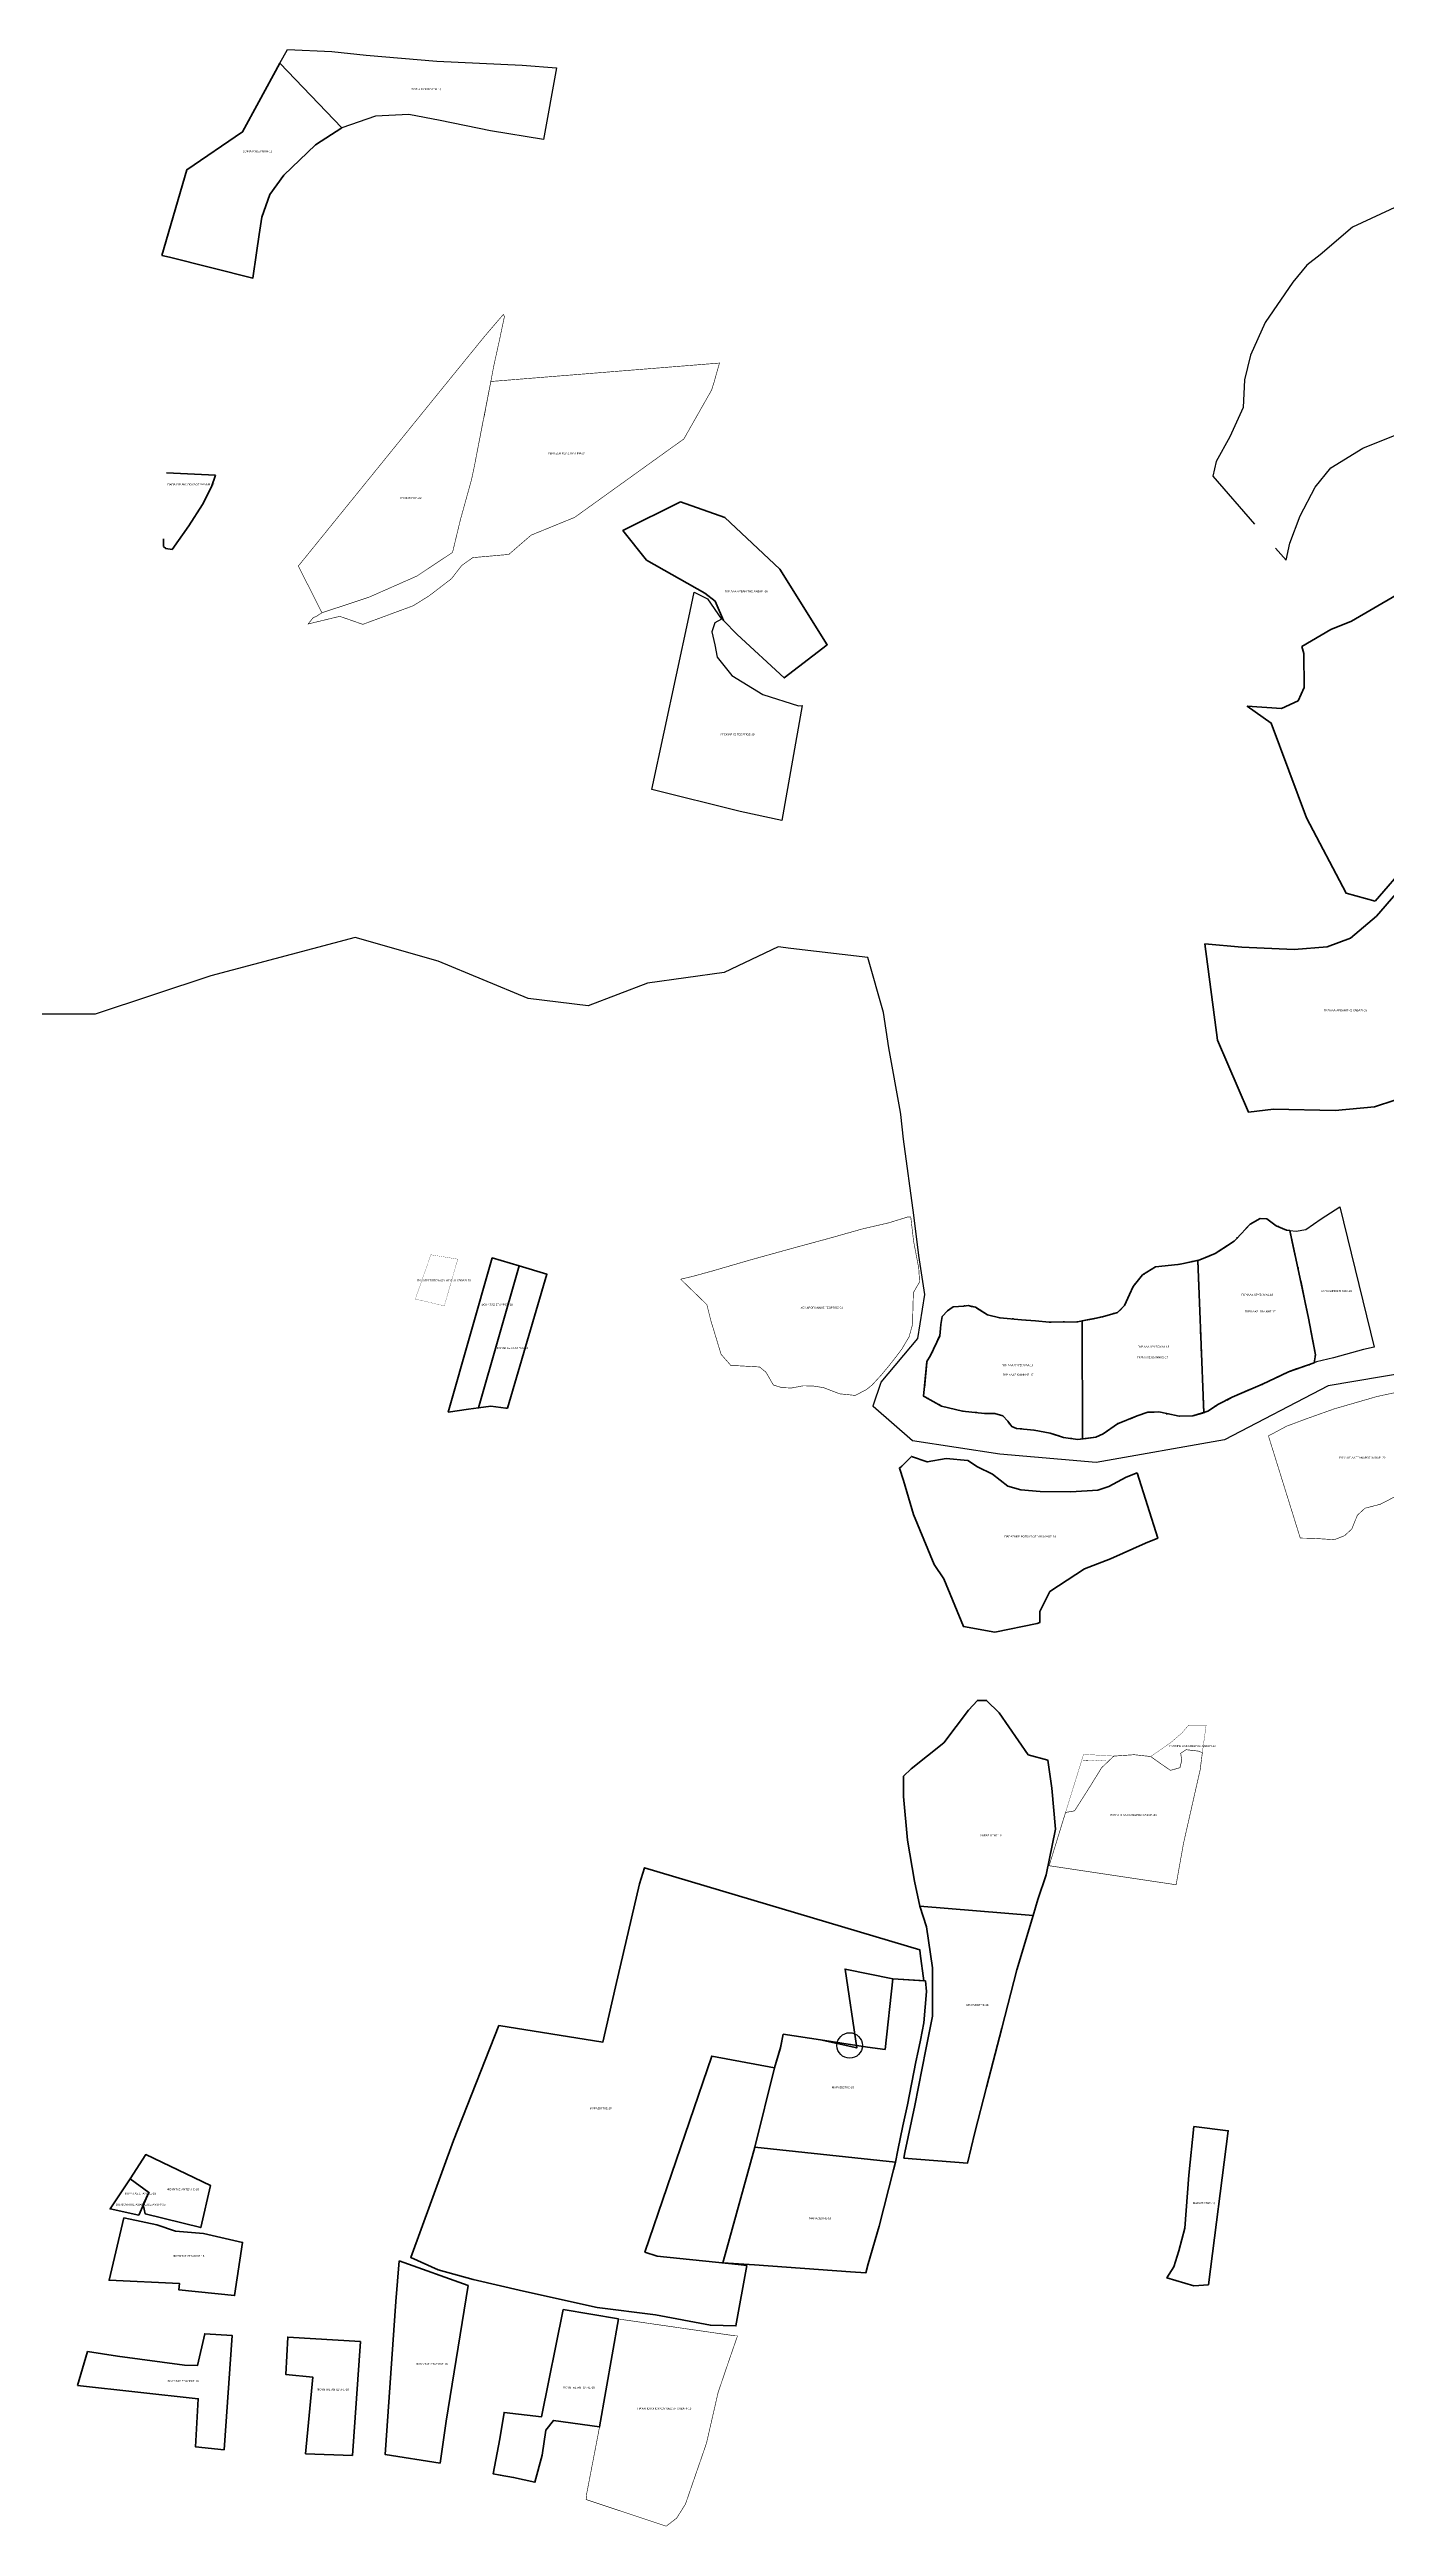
# Model space of a CAD drawing. Header units: metres. Extents: x 245125 to 394351, y 270578 to 4233311.
# Drawn here: x 268509 to 269177, y 4189869 to 4191105 of the extents above; entities that cross this region are included whole.
import ezdxf
from ezdxf.lldxf.tags import DXFTag

# ---------------------------------------------------------------- set-up
doc = ezdxf.new("R2010")
doc.units = ezdxf.units.M
for name, pattern in [('DASHDOT', [25.4, 12.7, -6.35, 0, -6.35]), ('DASHED2', [9.525, 6.35, -3.175]), ('Deck 03$0${ Cable   Tele }', [0]), ('t-orio', [0.79, 0.5, -0.12, 0.05, -0.12])]:
    doc.linetypes.add(name, pattern=pattern)
for name, color, linetype in [('ASTOTA', 7, 'Continuous'), ('t-orio', 7, 't-orio'), ('topo2013', 66, 'Continuous'), ('topo2016', 36, 'Continuous'), ('topo2017', 2, 'Continuous'), ('topo2018', 5, 'Continuous'), ('topo2019', 6, 'Continuous'), ('topo2021', 4, 'Continuous'), ('topo2022', 30, 'Continuous'), ('topo2024', 160, 'Continuous')]:
    doc.layers.add(name, color=color, linetype=linetype)
doc.styles.get("Standard").update_dxf_attribs({"font": 'arial.ttf'})
tags = doc.linetypes.add('DASHDOT2', pattern=[0.5, 0.25, -0.125, 0, -0.125]).pattern_tags.tags
tags[10:11] = [DXFTag(74, 4), DXFTag(75, 0), DXFTag(340, '0'), DXFTag(46, 1.0), DXFTag(50, 0.0), DXFTag(44, 0.0), DXFTag(45, 0.0)]
tags[8:9] = [DXFTag(74, 4), DXFTag(75, 0), DXFTag(340, '0'), DXFTag(46, 1.0), DXFTag(50, 0.0), DXFTag(44, 0.0), DXFTag(45, 0.0)]
tags[6:7] = [DXFTag(74, 4), DXFTag(75, 0), DXFTag(340, '0'), DXFTag(46, 1.0), DXFTag(50, 0.0), DXFTag(44, 0.0), DXFTag(45, 0.0)]
tags[4:5] = [DXFTag(74, 4), DXFTag(75, 0), DXFTag(340, '0'), DXFTag(46, 1.0), DXFTag(50, 0.0), DXFTag(44, 0.0), DXFTag(45, 0.0)]
tags = doc.linetypes.add('HIDDEN', pattern=[0.375, 0.25, -0.125]).pattern_tags.tags
tags[6:7] = [DXFTag(74, 4), DXFTag(75, 0), DXFTag(340, '0'), DXFTag(46, 1.0), DXFTag(50, 0.0), DXFTag(44, 0.0), DXFTag(45, 0.0)]
tags[4:5] = [DXFTag(74, 4), DXFTag(75, 0), DXFTag(340, '0'), DXFTag(46, 1.0), DXFTag(50, 0.0), DXFTag(44, 0.0), DXFTag(45, 0.0)]

msp = doc.modelspace()

# ---------------------------------------------------------------- linework, layer by layer
at = {"color": 66}
for p, q in [((268605.4, 4191064.1), (268613.5, 4191079.1)), ((268577.7, 4191045.1), (268605.4, 4191064.1)), ((268619.1, 4191032.8), (268615.1, 4191021.5))]:
    msp.add_line(p, q, dxfattribs=at)
at = {"color": 5, "linetype": 'Deck 03$0${ Cable   Tele }', "lineweight": 40, "flags": 128}
msp.add_lwpolyline([(268954, 4190466.9), (268954.2, 4190468.9), (268954.8, 4190472.9), (268957.5, 4190475.7), (268960.3, 4190477.7), (268965.6, 4190478.1), (268967.9, 4190478.3), (268971.4, 4190477.5), (268977.5, 4190473.8), (268983.5, 4190472.2), (268994.4, 4190471.3), (269001.4, 4190470.7), (269008.2, 4190470.1), (269022.5, 4190470.2), (269024.7, 4190470.7), (269030.4, 4190471.8), (269034.9, 4190472.8), (269042.3, 4190474.8), (269045.8, 4190478.3), (269048.3, 4190483.8), (269050.1, 4190487.8), (269054.9, 4190493.6), (269061.3, 4190497.6), (269072.5, 4190498.8), (269074.4, 4190499.2), (269083.5, 4190501.2), (269091.1, 4190504.3), (269100.6, 4190510.5), (269101.7, 4190511.7), (269108.5, 4190519), (269113.5, 4190521.8), (269116.9, 4190521.7), (269121.5, 4190518.2), (269126.7, 4190516), (269128.4, 4190515.8), (269128.6, 4190514.9), (269133.6, 4190491.7), (269137.7, 4190472), (269141.2, 4190453.8), (269140.6, 4190449.8), (269127.8, 4190445.3), (269114.7, 4190439.1), (269099.6, 4190432.6), (269092.7, 4190429.1), (269087.5, 4190425.6), (269080, 4190423.3), (269073.1, 4190423.2), (269066.9, 4190424.4), (269063, 4190425.3), (269057.5, 4190425.1), (269052.2, 4190423.3), (269042.4, 4190419.3), (269035.2, 4190414.4), (269031.5, 4190412.6), (269022.5, 4190411.5), (269015.4, 4190412.5), (269008.7, 4190414.7), (269000.8, 4190416.1), (268991.9, 4190417), (268989.5, 4190418), (268987.5, 4190420.7), (268985.1, 4190423.3), (268981.1, 4190424.4), (268976, 4190424.4), (268964.9, 4190425.7), (268954.5, 4190428.1), (268946.2, 4190432.8), (268945.5, 4190433.1), (268947.2, 4190450.4), (268949, 4190453.4), (268953.6, 4190463.3)], close=True, dxfattribs=at)
at = {"color": 5, "linetype": 'Deck 03$0${ Cable   Tele }', "lineweight": 40, "ltscale": 5, "flags": 128}
for points in [[(269082.4, 4190500.9), (269083.5, 4190501.2), (269091.1, 4190504.3), (269100.6, 4190510.5), (269101.7, 4190511.7), (269108.5, 4190519), (269113.5, 4190521.8), (269116.9, 4190521.7), (269121.5, 4190518.2), (269126.7, 4190516), (269128.4, 4190515.8), (269133.6, 4190491.7), (269137.7, 4190472), (269141.2, 4190453.8), (269140.6, 4190449.8), (269127.8, 4190445.3), (269114.7, 4190439.1), (269099.6, 4190432.6), (269092.7, 4190429.1), (269087.5, 4190425.6), (269085.4, 4190424.9)], [(269024.8, 4190411.8), (269031.5, 4190412.6), (269035.2, 4190414.4), (269042.4, 4190419.3), (269052.2, 4190423.3), (269057.5, 4190425.1), (269063, 4190425.3), (269066.9, 4190424.4), (269073.1, 4190423.2), (269080, 4190423.3), (269085.4, 4190424.9), (269085.4, 4190424.9), (269082.4, 4190500.9), (269074.4, 4190499.2), (269072.5, 4190498.8), (269061.3, 4190497.6), (269054.9, 4190493.6), (269050.1, 4190487.8), (269048.3, 4190483.8), (269045.8, 4190478.3), (269042.3, 4190474.8), (269034.9, 4190472.8), (269024.7, 4190470.7)]]:
    msp.add_lwpolyline(points, close=True, dxfattribs=at)
at = {"color": 2, "linetype": 'DASHDOT', "lineweight": 40, "ltscale": 5, "flags": 128}
msp.add_lwpolyline([(269024.8, 4190411.8), (269031.5, 4190412.6), (269035.2, 4190414.4), (269042.4, 4190419.3), (269052.2, 4190423.3), (269057.5, 4190425.1), (269063, 4190425.3), (269066.9, 4190424.4), (269073.1, 4190423.2), (269080, 4190423.3), (269085.4, 4190424.9), (269085.4, 4190424.9), (269082.4, 4190500.9), (269074.4, 4190499.2), (269072.5, 4190498.8), (269061.3, 4190497.6), (269054.9, 4190493.6), (269050.1, 4190487.8), (269048.3, 4190483.8), (269045.8, 4190478.3), (269042.3, 4190474.8), (269034.9, 4190472.8), (269024.7, 4190470.7)], close=True, dxfattribs=at)
at = {"color": 1, "linetype": 'Deck 03$0${ Cable   Tele }', "lineweight": 40, "ltscale": 5, "flags": 128}
msp.add_lwpolyline([(268965.6, 4190478.1), (268967.9, 4190478.3), (268969.4, 4190477.9), (268971.4, 4190477.5), (268977.5, 4190473.8), (268983.5, 4190472.2), (268994.4, 4190471.3), (269001.4, 4190470.7), (269008.2, 4190470.1), (269022.5, 4190470.2), (269024.7, 4190470.7), (269024.8, 4190411.8), (269022.5, 4190411.5), (269015.4, 4190412.5), (269008.7, 4190414.7), (269000.8, 4190416.1), (268991.9, 4190417), (268989.5, 4190418), (268987.5, 4190420.7), (268985.1, 4190423.3), (268981.1, 4190424.4), (268976, 4190424.4), (268964.9, 4190425.7), (268954.5, 4190428.1), (268946.2, 4190432.8), (268945.5, 4190433.1), (268947.2, 4190450.4), (268949, 4190453.4), (268953.6, 4190463.3), (268954, 4190466.9), (268954.2, 4190468.9), (268954.8, 4190472.9), (268957.5, 4190475.7), (268960.3, 4190477.7)], close=True, dxfattribs=at)
at = {"color": 5, "linetype": 'DASHDOT2', "lineweight": 60, "ltscale": 0.3}
msp.add_lwpolyline([(268553.6, 4190024.4), (268539.3, 4190027.5), (268549.4, 4190042.5), (268558.7, 4190035.8)], close=True, dxfattribs=at)
at = {"color": 221, "linetype": 'DASHDOT2', "lineweight": 60, "ltscale": 0.3}
msp.add_lwpolyline([(268553.6, 4190024.4), (268539.3, 4190027.5), (268549.4, 4190042.5), (268558.7, 4190035.8)], close=True, dxfattribs=at)
at = {"layer": 'ASTOTA', "color": 253, "linetype": 'HIDDEN', "ltscale": 300}
msp.add_lwpolyline([(269187.9, 4190445.1), (269147.6, 4190438.3), (269095.8, 4190411.4), (269031.6, 4190400.1), (268983.5, 4190404.2), (268940, 4190410.9), (268920.3, 4190428), (268920.3, 4190428.3), (268924.3, 4190440.1), (268942.6, 4190461.9), (268946.1, 4190483.9), (268943.2, 4190503.4), (268940.7, 4190523.5), (268935.5, 4190561.4), (268934.1, 4190573.7), (268934, 4190574.8), (268928.1, 4190606.9), (268925.5, 4190624.6), (268917.7, 4190652.1), (268879.3, 4190656.6), (268872.9, 4190657.4), (268846, 4190644.5), (268807.7, 4190639.3), (268778.1, 4190627.9), (268748, 4190631.6), (268703.1, 4190650.2), (268661.7, 4190662.1), (268589.6, 4190642.9), (268531.8, 4190623.8), (268486, 4190623.8)], dxfattribs=at)
msp.add_lwpolyline([(269187.9, 4190445.1), (269147.6, 4190438.3), (269095.8, 4190411.4), (269031.6, 4190400.1), (268983.5, 4190404.2), (268940, 4190410.9), (268920.3, 4190428), (268920.3, 4190428.3), (268924.3, 4190440.1), (268942.6, 4190461.9), (268946.1, 4190483.9), (268943.2, 4190503.4), (268940.7, 4190523.5), (268935.5, 4190561.4), (268934.1, 4190573.7), (268934, 4190574.8), (268928.1, 4190606.9), (268925.5, 4190624.6), (268917.7, 4190652.1), (268879.3, 4190656.6), (268872.9, 4190657.4), (268846, 4190644.5), (268807.7, 4190639.3), (268778.1, 4190627.9), (268748, 4190631.6), (268703.1, 4190650.2), (268661.7, 4190662.1), (268589.6, 4190642.9), (268531.8, 4190623.8), (268486, 4190623.8)], dxfattribs=at)
at = {"layer": 'topo2013', "color": 66}
for p, q in [((268613.5, 4191079.1), (268624.1, 4191098.4)), ((268624.1, 4191098.4), (268627.9, 4191105.2)), ((268627.9, 4191105.2), (268650, 4191104.2)), ((268650, 4191104.2), (268667.1, 4191102.3)), ((268667.1, 4191102.3), (268702.5, 4191099.4)), ((268702.5, 4191099.4), (268745, 4191097.4)), ((268745, 4191097.4), (268762.2, 4191096.1)), ((268762.2, 4191096.1), (268755.8, 4191060.2)), ((268671.8, 4191071.9), (268655.1, 4191066.1)), ((268688.4, 4191072.8), (268671.8, 4191071.9)), ((268704.1, 4191069.7), (268688.4, 4191072.8)), ((268655.1, 4191066.1), (268641.8, 4191057.6)), ((268729.3, 4191064.6), (268704.1, 4191069.7)), ((268755.8, 4191060.2), (268729.3, 4191064.6)), ((268641.8, 4191057.6), (268626, 4191042.4)), ((268626, 4191042.4), (268619.1, 4191032.8))]:
    msp.add_line(p, q, dxfattribs=at)
at = {"layer": 'topo2013', "color": 66, "linetype": 'HIDDEN', "lineweight": 40, "ltscale": 6}
msp.add_lwpolyline([(268565.1, 4191002.4), (268577.7, 4191045.1), (268605.4, 4191064.1), (268613.5, 4191079.1), (268624.1, 4191098.4), (268655.1, 4191066.1), (268641.8, 4191057.6), (268626, 4191042.4), (268619.1, 4191032.8), (268615.1, 4191021.5), (268613.8, 4191012.9), (268612.4, 4191003.7), (268610.6, 4190991.1), (268569, 4191001.5), (268565.1, 4191002.4)], dxfattribs=at)
at = {"layer": 'topo2016', "color": 36, "linetype": 'DASHDOT2', "lineweight": 60, "ltscale": 0.3, "flags": 128}
for points in [[(269171, 4190680.1), (269156.5, 4190684.2), (269136.7, 4190721.8), (269119, 4190769), (269107.1, 4190777.4), (269124.3, 4190776.3), (269132.5, 4190780.1), (269135.5, 4190786.8), (269135.3, 4190803.7), (269134.4, 4190807.3), (269148.9, 4190815.7), (269159.2, 4190819.9), (269181.4, 4190832.8), (269187.7, 4190836.9), (269198.1, 4190866.3), (269216.5, 4190883.3), (269221.9, 4190874.4), (269221.9, 4190864), (269225.3, 4190860.6), (269230.8, 4190860.6), (269241.7, 4190867.5), (269250.2, 4190874.2), (269249.2, 4190875.3), (269266.4, 4190885.4), (269271.1, 4190890.6), (269271.1, 4190892), (269277.3, 4190896.4), (269280.1, 4190898.8), (269286.6, 4190915), (269316.8, 4190926.6), (269324.4, 4190930.3), (269326.9, 4190930.8), (269328.7, 4190932.5), (269335.8, 4190935.9), (269357.6, 4190942.1), (269365.1, 4190943.9), (269387.5, 4190948.5), (269415.4, 4190953.4), (269435.8, 4190953.8), (269416.6, 4190928.9), (269383.1, 4190893.2), (269364.9, 4190867.9), (269352.3, 4190848.5), (269344.1, 4190832.8), (269330.5, 4190814), (269322.6, 4190804.9), (269316.7, 4190800.9), (269298.8, 4190792), (269271.5, 4190777), (269250.6, 4190762.8), (269238.1, 4190753.1), (269223.2, 4190738.1), (269216.9, 4190729), (269212.7, 4190725), (269202, 4190714.4), (269191.9, 4190704.8), (269187.1, 4190698.8), (269171, 4190680.1)], [(269086, 4190658.8), (269104.4, 4190657.2), (269130.6, 4190656), (269147.1, 4190657.3), (269158.6, 4190661.7), (269171.7, 4190672.7), (269191, 4190695), (269194.9, 4190699.3), (269207, 4190709.5), (269215, 4190717.2), (269211.4, 4190681), (269202.7, 4190641.5), (269197.9, 4190623.2), (269196.3, 4190604.9), (269196, 4190605), (269192.7, 4190603.4), (269191.5, 4190600.9), (269192.8, 4190596.8), (269193.5, 4190593.7), (269190.9, 4190584.1), (269170.7, 4190577.5), (269151.1, 4190575.7), (269120.2, 4190576.3), (269107.7, 4190574.9), (269092.3, 4190610.8), (269086, 4190658.8)]]:
    msp.add_lwpolyline(points, close=True, dxfattribs=at)
msp.add_lwpolyline([(268824.2, 4190879.5), (268795.4, 4190865.1), (268807.2, 4190850.4), (268836.3, 4190833.8), (268841.5, 4190829.8), (268845.6, 4190820.2), (268852.5, 4190813.3), (268875.9, 4190791.6), (268897.4, 4190808.1), (268873.7, 4190845.9), (268846.2, 4190871.6), (268824.2, 4190879.5)], dxfattribs=at)
at = {"layer": 'topo2017', "color": 2, "linetype": 'DASHDOT', "lineweight": 40, "ltscale": 6, "flags": 128}
msp.add_lwpolyline([(268567.4, 4190894), (268591.9, 4190892.7), (268589.9, 4190886.9), (268585.5, 4190878.1), (268578.6, 4190867.4), (268570.3, 4190855.7), (268567.1, 4190856.1), (268566, 4190857.1), (268565.9, 4190859.3), (268566.1, 4190864.5), (268566.5, 4190875.9), (268567.2, 4190888.8)], close=True, dxfattribs=at)
at = {"layer": 'topo2017', "color": 2, "linetype": 'DASHDOT', "lineweight": 40, "flags": 128}
msp.add_lwpolyline([(268954, 4190466.9), (268954.2, 4190468.9), (268954.8, 4190472.9), (268957.5, 4190475.7), (268960.3, 4190477.7), (268965.6, 4190478.1), (268967.9, 4190478.3), (268971.4, 4190477.5), (268977.5, 4190473.8), (268983.5, 4190472.2), (268994.4, 4190471.3), (269001.4, 4190470.7), (269008.2, 4190470.1), (269022.5, 4190470.2), (269024.7, 4190470.7), (269030.4, 4190471.8), (269034.9, 4190472.8), (269042.3, 4190474.8), (269045.8, 4190478.3), (269048.3, 4190483.8), (269050.1, 4190487.8), (269054.9, 4190493.6), (269061.3, 4190497.6), (269072.5, 4190498.8), (269074.4, 4190499.2), (269083.5, 4190501.2), (269091.1, 4190504.3), (269100.6, 4190510.5), (269101.7, 4190511.7), (269108.5, 4190519), (269113.5, 4190521.8), (269116.9, 4190521.7), (269121.5, 4190518.2), (269126.7, 4190516), (269128.4, 4190515.8), (269128.6, 4190514.9), (269133.6, 4190491.7), (269137.7, 4190472), (269141.2, 4190453.8), (269140.6, 4190449.8), (269127.8, 4190445.3), (269114.7, 4190439.1), (269099.6, 4190432.6), (269092.7, 4190429.1), (269087.5, 4190425.6), (269080, 4190423.3), (269073.1, 4190423.2), (269066.9, 4190424.4), (269063, 4190425.3), (269057.5, 4190425.1), (269052.2, 4190423.3), (269042.4, 4190419.3), (269035.2, 4190414.4), (269031.5, 4190412.6), (269022.5, 4190411.5), (269015.4, 4190412.5), (269008.7, 4190414.7), (269000.8, 4190416.1), (268991.9, 4190417), (268989.5, 4190418), (268987.5, 4190420.7), (268985.1, 4190423.3), (268981.1, 4190424.4), (268976, 4190424.4), (268964.9, 4190425.7), (268954.5, 4190428.1), (268946.2, 4190432.8), (268945.5, 4190433.1), (268947.2, 4190450.4), (268949, 4190453.4), (268953.6, 4190463.3)], close=True, dxfattribs=at)
at = {"layer": 'topo2017', "color": 2, "linetype": 'DASHDOT', "lineweight": 40, "ltscale": 5, "flags": 128}
msp.add_lwpolyline([(269082.4, 4190500.9), (269083.5, 4190501.2), (269091.1, 4190504.3), (269100.6, 4190510.5), (269101.7, 4190511.7), (269108.5, 4190519), (269113.5, 4190521.8), (269116.9, 4190521.7), (269121.5, 4190518.2), (269126.7, 4190516), (269128.4, 4190515.8), (269133.6, 4190491.7), (269137.7, 4190472), (269141.2, 4190453.8), (269140.6, 4190449.8), (269127.8, 4190445.3), (269114.7, 4190439.1), (269099.6, 4190432.6), (269092.7, 4190429.1), (269087.5, 4190425.6), (269085.4, 4190424.9)], close=True, dxfattribs=at)
at = {"layer": 'topo2018', "color": 5, "linetype": 'DASHDOT2', "lineweight": 60, "ltscale": 0.3, "flags": 128}
for points in [[(268743.6, 4190498.1), (268730.1, 4190502.1), (268708.2, 4190425.2), (268718.2, 4190426.6), (268723.3, 4190427.3), (268743.6, 4190498.1)], [(268737.7, 4190427.1), (268736.9, 4190427.2), (268729.4, 4190428.1), (268723.3, 4190427.3), (268743.6, 4190498.1), (268757.4, 4190494)], [(268765.5, 4189977.4), (268793.1, 4189972.6), (268783.7, 4189918.7), (268760.7, 4189922), (268756.9, 4189917.1), (268755, 4189904.6), (268751.4, 4189891.1), (268740.8, 4189893.5), (268734.1, 4189894.7), (268730.6, 4189895.3), (268733.9, 4189912.8), (268736, 4189926), (268754.7, 4189923.7)], [(268636.9, 4189905.3), (268660.3, 4189904.5), (268664.3, 4189961.3), (268628, 4189963.6), (268627, 4189944.9), (268640.6, 4189943.5)]]:
    msp.add_lwpolyline(points, close=True, dxfattribs=at)
at = {"layer": 'topo2018', "color": 5, "linetype": 'DASHDOT2', "lineweight": 60, "ltscale": 0.3}
msp.add_lwpolyline([(269052.1, 4190394.8), (269046.7, 4190392.7), (269038, 4190388), (269032.5, 4190386.3), (269019.1, 4190385.4), (269003.8, 4190385.5), (268994, 4190386.4), (268987.5, 4190388.2), (268979.9, 4190394.2), (268972.5, 4190397.8), (268967.6, 4190401), (268956.8, 4190402), (268947.3, 4190400.3), (268939.4, 4190403.1), (268934.6, 4190398.2), (268933.4, 4190397.2), (268935.4, 4190391), (268940.4, 4190374), (268950.8, 4190349.2), (268955.7, 4190342), (268965.4, 4190318.1), (268981.1, 4190315.4), (269002.3, 4190319.7), (269003.5, 4190320.1), (269003.5, 4190325.6), (269008.6, 4190335.6), (269025.9, 4190346.9), (269038.8, 4190352), (269056.3, 4190359.7), (269062.4, 4190362.2), (269052.1, 4190394.8)], dxfattribs=at)
for points in [[(269000.3, 4190174), (268943.7, 4190178.6), (268940.9, 4190191.1), (268937.5, 4190211.6), (268935.5, 4190233.4), (268935.5, 4190243.5), (268939.3, 4190247.2), (268955.6, 4190260.1), (268968, 4190276.4), (268972.4, 4190281.3), (268977, 4190281.3), (268983.3, 4190275.1), (268997.8, 4190254.2), (269007.6, 4190251.4), (269009.6, 4190237.5), (269011.4, 4190217.1), (269006.7, 4190194.2), (269002.6, 4190181.9), (269000.3, 4190174)], [(268857.3, 4189999.3), (268851.8, 4189969.1), (268839.1, 4189969.5), (268811.7, 4189974.6), (268782.5, 4189978.4), (268745.7, 4189986.5), (268720.6, 4189992.3), (268703.1, 4189997.2), (268689.4, 4190003.3), (268710.8, 4190061.6), (268733.5, 4190119), (268785.3, 4190110.7), (268791.7, 4190138.3), (268803.6, 4190189.7), (268806.1, 4190197.8), (268943.6, 4190156.9), (268943.8, 4190155), (268945.7, 4190141.4), (268930.2, 4190142.4), (268906.3, 4190147.2), (268912.1, 4190107.9), (268894.1, 4190111.9), (268875.4, 4190114.7), (268874, 4190107.9), (268871.1, 4190098), (268839.7, 4190103.8), (268806.4, 4190006), (268812.4, 4190003.9), (268853, 4189999.8), (268857.3, 4189999.3)], [(268935.7, 4190052.8), (268936.1, 4190055.7), (268941.1, 4190079.1), (268946.7, 4190107.1), (268950, 4190123.7), (268950, 4190147.9), (268946.9, 4190168.3), (268943.7, 4190178.6), (269000.3, 4190174), (268992.1, 4190146.9), (268984.6, 4190117.8), (268977, 4190088.3), (268971.1, 4190065.7), (268967.5, 4190050.4)], [(268916.6, 4189995.6), (268909, 4189996.2), (268861.1, 4189999.6), (268845.3, 4190000.6), (268846.4, 4190004.8), (268861.2, 4190058.4), (268871.1, 4190098), (268874, 4190108), (268875.4, 4190114.7), (268894.1, 4190111.9), (268917.5, 4190108.2), (268926.3, 4190107.1), (268930.2, 4190142.4), (268946.4, 4190141.3), (268946.9, 4190136.1), (268945.6, 4190120.4), (268944, 4190111.8), (268942.8, 4190106.3), (268941.7, 4190100.9), (268937.5, 4190079.5), (268935.2, 4190069), (268932.7, 4190056.9), (268931.5, 4190050.9), (268930.5, 4190047.1), (268923.4, 4190018.9), (268917.8, 4190000.2)], [(268861.2, 4190058.4), (268931.5, 4190050.9), (268930.5, 4190047.1), (268923.4, 4190018.9), (268917.8, 4190000.2), (268916.6, 4189995.6), (268909, 4189996.2), (268861.1, 4189999.6), (268845.3, 4190000.6), (268846.4, 4190004.8), (268861.2, 4190058.4)], [(269087.8, 4189989.6), (269080.4, 4189989.2), (269067, 4189993.1), (269070.4, 4189998.7), (269073, 4190006.6), (269075.9, 4190018), (269078, 4190044.3), (269080.5, 4190068.6), (269097.6, 4190066.5)], [(268549.4, 4190042.5), (268557.1, 4190054.6), (268589.5, 4190039.2), (268584.6, 4190018.2), (268556.9, 4190025), (268555.9, 4190029.7), (268558.7, 4190035.8)], [(268546.1, 4190023), (268549.4, 4190022.4), (268562.6, 4190019.6), (268572, 4190016.4), (268585.9, 4190015.3), (268605.5, 4190010.8), (268601.5, 4189984.3), (268573.7, 4189987.1), (268574, 4189990.3), (268538.8, 4189991.9)], [(268683.6, 4190001.6), (268718.1, 4189989.3), (268707.2, 4189921.6), (268704.1, 4189900.7), (268676.7, 4189904.9), (268682, 4189981.3)], [(268523, 4189939.4), (268528.1, 4189956.3), (268543, 4189954), (268576.5, 4189949.6), (268583, 4189949.4), (268586.6, 4189965.2), (268600.3, 4189964.3), (268596.2, 4189907.3), (268581.9, 4189908.8), (268583.3, 4189932.8)]]:
    msp.add_lwpolyline(points, close=True, dxfattribs=at)
at = {"layer": 'topo2018', "color": 1}
msp.add_circle((268908.6, 4190109.1), 6.35, dxfattribs=at)
at = {"layer": 'topo2019', "color": 6, "linetype": 'DASHED2', "lineweight": 30, "ltscale": 5}
msp.add_lwpolyline([(269182.9, 4191027.4), (269159.6, 4191016.5), (269143.6, 4191002.7), (269136.8, 4190997.6), (269129.8, 4190989), (269116, 4190969), (269108.8, 4190952.7), (269105.8, 4190940.3), (269105, 4190926.5), (269098.4, 4190911.9), (269091.6, 4190899.5), (269089.9, 4190892.2), (269126.5, 4190850.4), (269126.5, 4190850.4), (269128.4, 4190858.9), (269133.6, 4190872.4), (269141, 4190886.7), (269148.8, 4190896.4), (269164.8, 4190906.2), (269181.8, 4190913.1)], dxfattribs=at)
at = {"layer": 'topo2019', "color": 6, "ltscale": 2}
for points in [[(268831, 4190834.3), (268837.6, 4190831.1), (268844.6, 4190820.9), (268841.3, 4190819.1), (268839.8, 4190814.5), (268841.3, 4190808.1), (268842.4, 4190802), (268849.8, 4190792.8), (268865.3, 4190783.3), (268883.1, 4190777.6), (268884.9, 4190777.8), (268874.7, 4190720.4), (268853.9, 4190724.9), (268809.8, 4190735.9), (268828.3, 4190821.7)], [(269140.6, 4190449.8), (269141.2, 4190453.8), (269137.7, 4190472), (269133.6, 4190491.7), (269128.6, 4190514.9), (269128.4, 4190515.8), (269128.4, 4190515.8), (269131.6, 4190515.4), (269136.3, 4190516.3), (269144.1, 4190521.6), (269153.4, 4190527.6), (269170.5, 4190457.5), (269165.1, 4190456.5), (269150.2, 4190452.3), (269141.7, 4190450.2)]]:
    msp.add_lwpolyline(points, close=True, dxfattribs=at)
at = {"layer": 'topo2019', "color": 6, "linetype": 't-orio', "ltscale": 20, "const_width": 0.1}
msp.add_lwpolyline([(268699.5, 4190503.7), (268712.9, 4190501.5), (268706.2, 4190478.2), (268691.7, 4190481.6)], close=True, dxfattribs=at)
at = {"layer": 'topo2019', "color": 6, "ltscale": 100, "const_width": 0.3}
msp.add_lwpolyline([(268777, 4189882.5), (268777.3, 4189885.5), (268783.7, 4189918.7), (268783.7, 4189918.7), (268793.1, 4189972.6), (268851.3, 4189964.2), (268852.6, 4189964.2), (268848, 4189950.9), (268842.9, 4189935.9), (268837.1, 4189910.6), (268826.6, 4189880.2), (268822.2, 4189873.2), (268817, 4189869.2), (268777, 4189882.5)], close=True, dxfattribs=at)
at = {"layer": 'topo2021', "color": 4, "ltscale": 3, "const_width": 0.3}
msp.add_lwpolyline([(268939.1, 4190522.6), (268940.5, 4190510.6), (268943.1, 4190496.9), (268943.5, 4190490.1), (268940.4, 4190484.8), (268940.2, 4190477.6), (268940, 4190469), (268938.3, 4190462.8), (268934.7, 4190456.7), (268931.6, 4190452.6), (268928.4, 4190448.5), (268924.4, 4190443.7), (268919.8, 4190438.7), (268917.1, 4190436.5), (268911.4, 4190433.5), (268903.6, 4190434.3), (268895.5, 4190437.4), (268890.3, 4190438.2), (268885.4, 4190438.3), (268879.5, 4190437.2), (268874.7, 4190437.4), (268870.5, 4190438.7), (268866.8, 4190445.1), (268863.6, 4190447.7), (268851.1, 4190448.4), (268849.4, 4190448.3), (268849.4, 4190448.3), (268844.4, 4190454), (268839.3, 4190470.8), (268837.3, 4190478.8), (268824.2, 4190491.5), (268830.2, 4190492.9), (268840.4, 4190495.7), (268859.3, 4190501.2), (268882.1, 4190507.5), (268898, 4190511.8), (268915, 4190516.6), (268928, 4190519.6), (268937.4, 4190522.5)], close=True, dxfattribs=at)
at = {"layer": 'topo2022', "color": 30, "linetype": 't-orio', "ltscale": 4, "const_width": 0.3}
msp.add_lwpolyline([(268735.7, 4190973), (268736.2, 4190971.9), (268733.8, 4190960.5), (268730.9, 4190947.3), (268728.4, 4190934.1), (268727, 4190926.9), (268726.2, 4190922.4), (268725.6, 4190920.1), (268721.2, 4190897.2), (268719.8, 4190890.6), (268714.2, 4190870.4), (268710.3, 4190854.2), (268692.5, 4190842.4), (268668.7, 4190831.9), (268658.8, 4190828.6), (268645.1, 4190824.1), (268633.3, 4190847.4), (268707, 4190938.3), (268726.2, 4190961.9), (268732.7, 4190969.5)], close=True, dxfattribs=at)
at = {"layer": 'topo2022', "color": 30, "linetype": 't-orio', "ltscale": 40, "const_width": 0.3}
msp.add_lwpolyline([(269182.3, 4190383.7), (269173.6, 4190379.2), (269165.9, 4190377.2), (269162.1, 4190373.7), (269159.3, 4190366.8), (269155.7, 4190363.5), (269150.6, 4190361.5), (269139.8, 4190362.2), (269133.6, 4190362.3), (269117.7, 4190413.3), (269126.9, 4190418.2), (269137.4, 4190422.1), (269150.6, 4190426.8), (269171.7, 4190432.9), (269191, 4190437.1)], dxfattribs=at)
at = {"layer": 'topo2022', "color": 30, "linetype": 't-orio', "ltscale": 25, "const_width": 0.15}
for points in [[(269058.9, 4190253.3), (269068.6, 4190260), (269074.5, 4190265), (269077.9, 4190269), (269086.6, 4190269), (269084.7, 4190255.2), (269082.7, 4190256), (269076.6, 4190256.7), (269073.9, 4190254.9), (269074.4, 4190251.3), (269073.5, 4190247.7), (269068.8, 4190246.4), (269063.8, 4190249.8)], [(269025.4, 4190254.4), (269040.5, 4190253.5), (269034.4, 4190247.7), (269028.6, 4190238.3), (269020.9, 4190226.2), (269018.8, 4190225.8), (269016.4, 4190225.4)]]:
    msp.add_lwpolyline(points, close=True, dxfattribs=at)
at = {"layer": 'topo2022', "color": 30, "linetype": 't-orio', "ltscale": 45, "const_width": 0.3}
msp.add_lwpolyline([(269040.5, 4190253.5), (269050.6, 4190254.2), (269058.9, 4190253.3), (269063.8, 4190249.8), (269068.8, 4190246.4), (269073.5, 4190247.7), (269074.4, 4190251.3), (269073.9, 4190254.9), (269076.6, 4190256.7), (269082.7, 4190256), (269084.7, 4190255.2), (269083.6, 4190246.6), (269082, 4190239.6), (269075.3, 4190210), (269071.6, 4190189.3), (269008.2, 4190198.8), (269016.4, 4190225.4), (269018.8, 4190225.8), (269020.9, 4190226.2), (269028.6, 4190238.3), (269034.4, 4190247.7)], close=True, dxfattribs=at)
at = {"layer": 'topo2024', "linetype": 't-orio', "lineweight": 30, "ltscale": 3, "const_width": 0.3}
msp.add_lwpolyline([(268729.4, 4190939.5), (268793.8, 4190944.7), (268843.6, 4190948.7), (268842, 4190943.1), (268840.9, 4190939.2), (268839.7, 4190935.3), (268830.1, 4190918.4), (268825.8, 4190910.8), (268820.3, 4190906.9), (268820.3, 4190906.9), (268771.3, 4190871.7), (268771.3, 4190871.7), (268771.3, 4190871.7), (268771.3, 4190871.7), (268771.3, 4190871.7), (268771.3, 4190871.7), (268771.3, 4190871.7), (268771.3, 4190871.7), (268771.3, 4190871.7), (268749.5, 4190862.8), (268738.4, 4190853.2), (268720.4, 4190851.6), (268714.9, 4190847.7), (268709.8, 4190841.1), (268700.4, 4190833.9), (268698.7, 4190832.6), (268690.7, 4190827.6), (268665.5, 4190818.3), (268654, 4190822.3), (268638.2, 4190818.5), (268640.7, 4190821.6), (268642.3, 4190822.3), (268645.1, 4190824.1), (268668.7, 4190831.9), (268692.5, 4190842.4), (268710.3, 4190854.2), (268714.2, 4190870.4), (268719.8, 4190890.6), (268721.2, 4190897.2)], close=True, dxfattribs=at)

# ---------------------------------------------------------------- texts
at = {"color": 5, "char_height": 1, "attachment_point": 1}
for insert, width in [((269104.3, 4190484.2), 19.292), ((269052.4, 4190458.3), 22.603), ((268984.5, 4190449.1), 25.064)]:
    msp.add_mtext('ΓΚΡΙΛΛΑ ΧΡΥΣΟΥΛΑ-18', dxfattribs=dict(at, insert=insert, width=width))
at = {"color": 221, "insert": (268542.1, 4190030.2), "char_height": 1, "width": 29.474, "attachment_point": 1}
msp.add_mtext('195 ΦΟΥΝΤΑΣ ΑΘΑΝΑΣΙΟΣ-ΑΥΘ.4495', dxfattribs=at)
at = {"layer": 't-orio', "color": 66, "ltscale": 3, "insert": (268605.6, 4191054.9), "char_height": 1, "width": 22.138, "attachment_point": 1}
msp.add_mtext('ΣΟΦΙΑ KYBEΡNΙTH-13', dxfattribs=at)
at = {"layer": 'topo2013', "color": 66, "ltscale": 3, "insert": (268689.8, 4191085.9), "char_height": 1, "width": 37.22, "attachment_point": 1}
msp.add_mtext('ΣΟΦΙΑ KYBEΡNΙTH-13', dxfattribs=at)
at = {"layer": 'topo2016', "color": 36, "char_height": 1, "attachment_point": 1}
for insert, width in [((268846.2, 4190835.3), 44.145), ((269145.4, 4190626.2), 34.422)]:
    msp.add_mtext('ΓΚΡΙΛΛΑ ΑΡΒΑΝΙΤΗΣ ΧΑΒΑΡΙ-16', dxfattribs=dict(at, insert=insert, width=width))
at = {"layer": 'topo2017', "color": 2, "char_height": 1, "attachment_point": 1}
for s, insert, width in [('ΠΑΠΑΚΥΡΙΑΚΟΠΟΥΛΟΣ ΧΑΒΑΡΙ-17', (268568, 4190888.6), 49.926), ('ΓΚΡΙΛΛΑΣ ΙΩΑΝΝΗΣ-17', (269105.9, 4190475.9), 17.175), ('ΓΚΡΙΛΛΑΣ ΙΩΑΝΝΗΣ-17', (268985, 4190444.3), 17.175), ('ΓΚΡΙΛΛΑΣ ΙΩΑΝΝΗΣ-17', (269052.2, 4190453), 17.175)]:
    msp.add_mtext(s, dxfattribs=dict(at, insert=insert, width=width))
at = {"layer": 'topo2018', "color": 5, "char_height": 1, "attachment_point": 1}
for s, insert, width in [('ΦΟΥΝΤΑΣ ΣΤΑΥΡΟΣ-18', (268724.7, 4190479.3), 15.639), ('ΦΟΥΝΤΑΣ ΣΤΑΥΡΟΣ-18', (268732.4, 4190457.7), 15.639), ('ΠΑΠΑΖΑΦΕΙΡΟΠΟΥΛΟΣ ΝΙΚΟΛΑΟΣ-18', (268985.9, 4190363.6), 31.83), ('ΜΑΡΑΖΙΩΤΗΣ-18', (268973.5, 4190214.4), 15.639), ('ΜΑΡΑΖΙΩΤΗΣ-18', (268966.9, 4190129.8), 15.639), ('ΜΑΡΑΖΙΩΤΗΣ-18', (268899.7, 4190088.7), 15.639), ('ΜΑΡΑΖΙΩΤΗΣ-18', (268778.8, 4190078.2), 15.639), ('ΦΟΥΝΤΑΣ ΣΤΑΥΡΟΣ-18', (268546.6, 4190035.7), 15.639), ('ΦΟΥΝΤΑΣ ΑΝΤΩΝΗΣ-18', (268567.7, 4190037.8), 34.255), ('ΜΑΡΑΖΙΩΤΗΣ-18', (268888.4, 4190023.4), 15.639), ('ΜΑΡΑΖΙΩΤΗΣ-18', (269080, 4190030.9), 15.639), ('ΦΟΥΝΤΑΣ ΣΤΑΥΡΟΣ-18', (268570.7, 4190004.5), 15.639), ('ΦΟΥΝΤΑΣ ΣΤΑΥΡΟΣ-18', (268692.1, 4189950.6), 15.639), ('ΦΟΥΝΤΑΣ ΣΤΑΥΡΟΣ-18', (268567.9, 4189942.1), 15.639), ('ΦΟΥΝΤΑΣ ΑΝΤΩΝΗΣ-18', (268642.6, 4189937.9), 25.638), ('ΦΟΥΝΤΑΣ ΑΝΤΩΝΗΣ-18', (268765.4, 4189938.9), 30.432)]:
    msp.add_mtext(s, dxfattribs=dict(at, insert=insert, width=width))
at = {"layer": 'topo2019', "color": 6, "lineweight": 80, "ltscale": 20, "char_height": 1, "attachment_point": 1}
for s, insert, width in [('MΠΕΚΙΑΡΗΣ ΓΕΩΡΓΙΟΣ-19', (268843.7, 4190763.9), 26.207), ('ΠΑΝΑΓΙΩΤΟΠΟΥΛΟΥ ΘΕΩΝΗ ΧΑΒΑΡΙ-19', (268692.6, 4190491.4), 32.749), ('ΛΑΓΚΑΔΙΝΟΣ ΝΙΚΟΣ-19', (269143.9, 4190486.1), 24.01), ('ΠΑΝΑΓΙΩΤΟΠΟΥΛΟΥ ΘΕΩΝΗ ΧΑΒΑΡΙ-19', (268802.6, 4189928.4), 29.868)]:
    msp.add_mtext(s, dxfattribs=dict(at, insert=insert, width=width))
at = {"layer": 'topo2021', "color": 4, "insert": (268884.1, 4190477.8), "char_height": 1, "width": 30.963, "attachment_point": 1}
msp.add_mtext('ΧΟΝΔΡΟΓΙΑΝΝΗΣ ΓΕΩΡΓΙΟΣ-21', dxfattribs=at)
at = {"layer": 'topo2022', "color": 30, "ltscale": 3, "insert": (268684.2, 4190881.9), "char_height": 1, "width": 14.411, "attachment_point": 1}
msp.add_mtext('KYBEΡNHTH-22', dxfattribs=at)
at = {"layer": 'topo2022', "color": 30, "attachment_point": 1}
for insert, char_height, width in [((269153, 4190402.9), 1, 30.907), ((269068.3, 4190259.1), 1, 33.546), ((269025.1, 4190251.5), 0.5, 18.472), ((269038.8, 4190224.6), 1, 43.535)]:
    msp.add_mtext('ΡΟΥΝΗΣ ΑΛΕΞΑΝΔΡΟΣ ΧΑΒΑΡΙ-22', dxfattribs=dict(at, insert=insert, char_height=char_height, width=width))
at = {"layer": 'topo2024', "ltscale": 3, "insert": (268757.9, 4190904.2), "char_height": 1, "width": 27.617, "attachment_point": 1}
msp.add_mtext('ΡΕΝΤΕΣΗ ΚΩΝΣΤΑΝΤΙΝΑ-24', dxfattribs=at)

doc.saveas('drawing.dxf')
